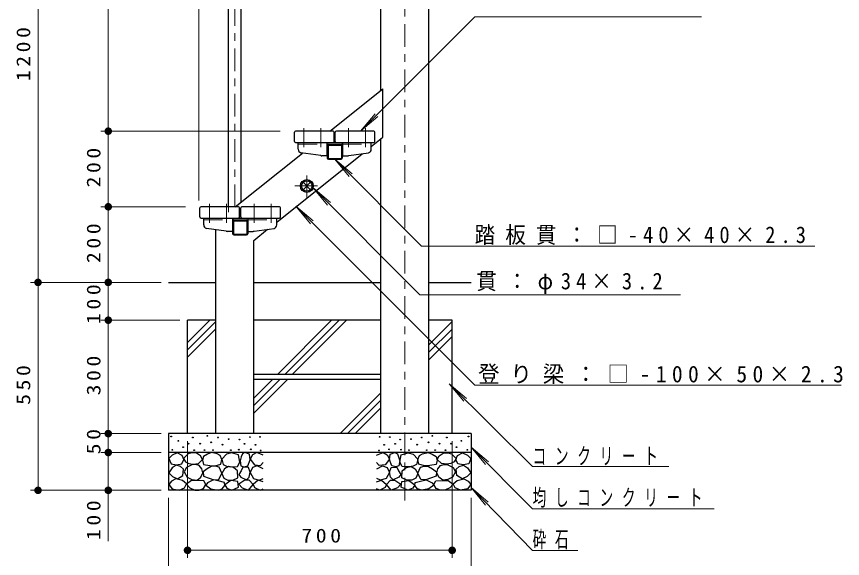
# Model space of a CAD drawing. Units: millimetres on the paper, scale 1:20. Extents: x -365 to 0, y -5 to 257.
# Drawn here: x -198.2 to -88.9, y 55.8 to 127.5 of the extents above; entities that cross this region are included whole.
import ezdxf

# ---------------------------------------------------------------- set-up
doc = ezdxf.new("R2010")
doc.units = ezdxf.units.MM
doc.linetypes.add('USER1', pattern=[4.5, 2.5, -2])
doc.linetypes.add('USER2', pattern=[6, 3, -1, 1, -1])
doc.layers.add('LY_1', color=7, linetype='Continuous', lineweight=25)
doc.styles.add('ＭＳ ゴシック', font='')
doc.styles.get('ＭＳ ゴシック').set_extended_font_data('MS Gothic')

# ---------------------------------------------------------------- blocks, each defined once
blk = doc.blocks.new('filled_dot')
at = {"color": 0, "linetype": 'Continuous', "lineweight": -2, "const_width": 1.25}
blk.add_lwpolyline([(-0.625, 0, 1), (0.625, 0, 1)], format="xyb", close=True, dxfattribs=at)

msp = doc.modelspace()

# ---------------------------------------------------------------- linework, layer by layer
at = {"layer": 'LY_1', "lineweight": 13}
for p, q in [((-174.036, 103.179), (-174.036, 170.996)), ((-195.308, 92.329), (-195.308, 152.329)), ((-186.019, 112.329), (-186.019, 147.329)), ((-137.55, 127.439), (-152.66, 112.329)), ((-137.55, 127.439), (-107.55, 127.439)), ((-152.66, 112.329), (-150.731, 114.627)), ((-152.66, 112.329), (-150.362, 114.257)), ((-163.285, 112.329), (-187.019, 112.329)), ((-186.019, 102.329), (-186.019, 112.329)), ((-156.066, 108.629), (-154.139, 106.33)), ((-156.066, 108.629), (-153.769, 106.7)), ((-144.579, 97.133), (-156.066, 108.629)), ((-160.24, 105.567), (-159.265, 104.591)), ((-160.24, 104.591), (-159.265, 105.567)), ((-158.935, 104.829), (-157.009, 102.529)), ((-158.935, 104.829), (-156.639, 102.898)), ((-144.797, 90.662), (-158.935, 104.829)), ((-175.785, 102.329), (-187.019, 102.329)), ((-186.019, 92.329), (-186.019, 102.329)), ((-161.202, 102.394), (-159.274, 100.095)), ((-161.202, 102.394), (-158.905, 100.464)), ((-137.55, 78.72), (-161.202, 102.394)), ((-144.579, 97.133), (-92.55, 97.133)), ((-179.035, 92.329), (-196.308, 92.329)), ((-179.035, 92.329), (-196.308, 92.329)), ((-195.308, 64.829), (-195.308, 92.329)), ((-179.035, 92.329), (-187.019, 92.329)), ((-186.019, 87.329), (-186.019, 92.329)), ((-144.797, 90.662), (-110.329, 90.662)), ((-176.535, 87.329), (-187.019, 87.329)), ((-186.019, 72.329), (-186.019, 87.329)), ((-175.535, 84.398), (-172.604, 87.329)), ((-175.535, 83.408), (-171.785, 87.158)), ((-163.656, 80.154), (-156.481, 87.329)), ((-162.667, 80.154), (-155.492, 87.329)), ((-161.677, 80.154), (-154.502, 87.329)), ((-143.61, 84.079), (-140.535, 87.154)), ((-175.535, 82.418), (-171.785, 86.168)), ((-143.61, 83.089), (-140.535, 86.164)), ((-143.61, 82.099), (-140.535, 85.174)), ((-166.785, 75.046), (-162.327, 79.504)), ((-166.785, 76.036), (-163.317, 79.504)), ((-166.785, 77.026), (-164.306, 79.504)), ((-140.928, 78.896), (-138.986, 76.609)), ((-140.928, 78.896), (-138.619, 76.981)), ((-129.893, 67.99), (-140.928, 78.896)), ((-137.55, 78.72), (-89.107, 78.72)), ((-155.359, 72.329), (-149.96, 77.729)), ((-154.369, 72.329), (-149.96, 76.739)), ((-153.38, 72.329), (-149.96, 75.749)), ((-179.035, 72.329), (-187.019, 72.329)), ((-186.019, 69.829), (-186.019, 72.329)), ((-175.535, 71.329), (-175.535, 55.898)), ((-140.535, 71.329), (-140.535, 55.898)), ((-138.035, 70.523), (-136.105, 68.227)), ((-138.035, 70.523), (-135.735, 68.597)), ((-129.893, 62.392), (-138.035, 70.523)), ((-179.035, 69.829), (-187.019, 69.829)), ((-186.019, 58.117), (-186.019, 69.829)), ((-129.893, 67.99), (-111.893, 67.99)), ((-179.035, 64.829), (-196.308, 64.829)), ((-138.035, 65.199), (-136.133, 62.879)), ((-138.035, 65.199), (-135.759, 63.245)), ((-129.893, 56.871), (-138.035, 65.199)), ((-178.035, 63.829), (-178.035, 47.584)), ((-138.035, 63.829), (-138.035, 47.584)), ((-129.893, 62.392), (-105.893, 62.392)), ((-140.535, 56.898), (-175.535, 56.898)), ((-129.893, 56.871), (-123.893, 56.871))]:
    msp.add_line(p, q, dxfattribs=at)
at = {"layer": 'LY_1', "linetype": 'USER2', "lineweight": 13}
for p, q in [((-146.785, 63.494), (-146.785, 158.413)), ((-169.285, 102.281), (-169.285, 128.985)), ((-160.141, 112.737), (-160.141, 110.227)), ((-157.891, 112.737), (-157.891, 110.227)), ((-154.241, 112.737), (-154.241, 110.227)), ((-151.991, 112.737), (-151.991, 110.227)), ((-159.753, 103.484), (-159.753, 106.674)), ((-161.348, 105.079), (-158.157, 105.079)), ((-172.641, 102.737), (-172.641, 100.227)), ((-170.391, 102.737), (-170.391, 100.227)), ((-166.741, 102.737), (-166.741, 100.227)), ((-164.491, 102.737), (-164.491, 100.227))]:
    msp.add_line(p, q, dxfattribs=at)
at = {"layer": 'LY_1'}
for p, q in [((-143.61, 72.329), (-143.61, 151.229)), ((-149.96, 117.761), (-149.96, 146.24)), ((-170.135, 102.329), (-170.135, 128.985)), ((-168.435, 102.961), (-168.435, 128.985)), ((-156.724, 112.329), (-149.703, 117.946)), ((-149.703, 111.543), (-149.703, 117.946)), ((-161.391, 110.979), (-161.391, 112.179)), ((-156.291, 112.329), (-161.241, 112.329)), ((-156.141, 110.979), (-156.141, 112.179)), ((-155.991, 110.979), (-155.991, 112.179)), ((-150.891, 112.329), (-155.841, 112.329)), ((-151.241, 110.312), (-149.703, 111.543)), ((-150.741, 110.979), (-150.741, 112.179)), ((-161.241, 110.829), (-150.891, 110.829)), ((-160.891, 109.941), (-160.891, 110.829)), ((-157.091, 110.829), (-157.091, 109.079)), ((-157.091, 110.604), (-155.041, 110.604)), ((-157.066, 110.444), (-157.066, 108.764)), ((-156.951, 110.439), (-156.951, 108.769)), ((-156.901, 110.489), (-155.231, 110.489)), ((-155.181, 110.439), (-155.181, 108.769)), ((-155.066, 110.444), (-155.066, 108.764)), ((-155.041, 110.829), (-155.041, 109.079)), ((-151.241, 109.941), (-151.241, 110.829)), ((-149.96, 72.329), (-149.96, 111.337)), ((-169.224, 102.329), (-160.339, 109.437)), ((-163.741, 100.312), (-152.447, 109.347)), ((-157.917, 109.104), (-160.547, 109.466)), ((-154.215, 109.104), (-151.585, 109.466)), ((-157.091, 109.079), (-157.761, 109.079)), ((-156.906, 108.604), (-155.226, 108.604)), ((-156.901, 108.719), (-155.231, 108.719)), ((-155.041, 109.079), (-154.371, 109.079)), ((-173.891, 100.979), (-173.891, 102.179)), ((-168.791, 102.329), (-173.741, 102.329)), ((-168.641, 100.979), (-168.641, 102.179)), ((-168.491, 100.979), (-168.491, 102.179)), ((-163.391, 102.329), (-168.341, 102.329)), ((-163.241, 100.979), (-163.241, 102.179)), ((-173.741, 100.829), (-163.391, 100.829)), ((-173.391, 99.941), (-173.391, 100.829)), ((-169.591, 100.829), (-169.591, 99.079)), ((-169.591, 100.604), (-167.541, 100.604)), ((-167.541, 100.829), (-167.541, 99.079)), ((-163.741, 99.941), (-163.741, 100.829)), ((-170.417, 99.104), (-173.047, 99.466)), ((-169.566, 100.444), (-169.566, 98.764)), ((-169.451, 100.439), (-169.451, 98.769)), ((-169.401, 100.489), (-167.731, 100.489)), ((-167.681, 100.439), (-167.681, 98.769)), ((-167.566, 100.444), (-167.566, 98.764)), ((-166.715, 99.104), (-164.085, 99.466)), ((-171.785, 72.329), (-171.785, 99.292)), ((-169.591, 99.079), (-170.261, 99.079)), ((-169.406, 98.604), (-167.726, 98.604)), ((-169.401, 98.719), (-167.731, 98.719)), ((-167.541, 99.079), (-166.871, 99.079)), ((-166.785, 97.877), (-164.947, 99.347)), ((-166.785, 72.329), (-166.785, 97.877)), ((-178.035, 92.329), (-171.785, 92.329)), ((-166.785, 92.329), (-149.96, 92.329)), ((-143.61, 92.329), (-138.035, 92.329)), ((-171.785, 87.329), (-175.535, 87.329)), ((-175.535, 72.329), (-175.535, 87.329)), ((-149.96, 87.329), (-166.785, 87.329)), ((-140.535, 87.329), (-143.61, 87.329)), ((-140.535, 72.329), (-140.535, 87.329)), ((-149.96, 80.154), (-166.785, 80.154)), ((-149.96, 79.504), (-166.785, 79.504)), ((-138.035, 72.329), (-178.035, 72.329)), ((-178.035, 72.329), (-178.035, 64.829)), ((-138.035, 72.329), (-138.035, 64.829)), ((-138.035, 69.829), (-178.035, 69.829)), ((-138.035, 64.829), (-178.035, 64.829))]:
    msp.add_line(p, q, dxfattribs=at)
at = {"layer": 'LY_1', "linetype": 'USER1', "lineweight": 13}
for p, q in [((-160.891, 110.604), (-157.091, 110.604)), ((-155.041, 110.604), (-151.241, 110.604)), ((-170.135, 102.329), (-170.135, 101.601)), ((-173.391, 100.604), (-169.591, 100.604)), ((-167.541, 100.604), (-163.741, 100.604))]:
    msp.add_line(p, q, dxfattribs=at)
at = {"layer": 'LY_1'}
for points in [[(-176.912, 69.799), (-177.546, 69.498), (-178.021, 69.023), (-177.72, 68.326), (-176.992, 68.183), (-176.295, 68.342), (-176.041, 68.928), (-176.231, 69.435)], [(-174.941, 69.804), (-175.468, 69.668), (-176.049, 69.033), (-175.82, 68.614), (-175.362, 68.377), (-174.847, 68.303), (-174.103, 68.371), (-173.536, 68.912), (-173.819, 69.412), (-174.353, 69.722)], [(-172.35, 69.814), (-172.887, 69.59), (-173.433, 69.322), (-173.549, 68.82), (-173.415, 68.257), (-172.592, 68.095), (-171.867, 68.051), (-171.142, 68.31), (-170.99, 68.919), (-171.222, 69.429), (-171.625, 69.653)], [(-169.73, 69.787), (-170.361, 69.627), (-170.991, 68.959), (-170.806, 68.242), (-170.366, 68.026), (-169.805, 67.958), (-168.939, 67.983), (-168.605, 68.551), (-168.791, 69.515)], [(-168.458, 69.238), (-168.593, 68.715), (-168.467, 68.083), (-168.097, 67.957), (-167.546, 68.047), (-167.24, 68.859), (-167.321, 69.617), (-167.935, 69.825), (-168.286, 69.644)], [(-147.612, 69.238), (-147.476, 68.715), (-147.603, 68.083), (-147.973, 67.957), (-148.523, 68.047), (-148.83, 68.859), (-148.749, 69.617), (-148.135, 69.825), (-147.783, 69.644)], [(-146.339, 69.787), (-145.709, 69.627), (-145.078, 68.959), (-145.264, 68.242), (-145.704, 68.026), (-146.265, 67.958), (-147.13, 67.983), (-147.464, 68.551), (-147.279, 69.515)], [(-143.719, 69.814), (-143.182, 69.59), (-142.636, 69.322), (-142.52, 68.82), (-142.654, 68.257), (-143.478, 68.095), (-144.203, 68.051), (-144.928, 68.31), (-145.08, 68.919), (-144.847, 69.429), (-144.444, 69.653)], [(-141.128, 69.804), (-140.601, 69.668), (-140.02, 69.033), (-140.25, 68.614), (-140.707, 68.377), (-141.223, 68.303), (-141.966, 68.371), (-142.534, 68.912), (-142.25, 69.412), (-141.717, 69.722)], [(-139.157, 69.799), (-138.524, 69.498), (-138.048, 69.023), (-138.349, 68.326), (-139.078, 68.183), (-139.775, 68.342), (-140.029, 68.928), (-139.838, 69.435)], [(-177.039, 68.151), (-177.578, 67.803), (-178.021, 67.122), (-177.514, 66.662), (-176.849, 66.345), (-176.152, 66.789), (-176.073, 67.629), (-176.481, 67.991)], [(-175.576, 66.587), (-174.955, 66.242), (-174.279, 66.195), (-173.766, 66.557), (-173.522, 67.155), (-173.634, 67.692), (-173.982, 68.101), (-174.448, 68.265), (-174.982, 68.209), (-175.672, 67.84), (-175.968, 67.263)], [(-172.4, 67.983), (-172.954, 67.686), (-173.482, 67.267), (-173.428, 66.713), (-172.684, 66.442), (-172.049, 66.226), (-171.4, 66.253), (-170.995, 67.118), (-171.346, 67.875), (-171.85, 68.039)], [(-170.117, 67.975), (-170.66, 67.666), (-170.994, 67.048), (-170.722, 66.43), (-170.197, 66.181), (-169.56, 66.183), (-168.868, 66.48), (-168.93, 67.407), (-169.453, 67.829)], [(-168.205, 67.906), (-168.44, 67.387), (-168.761, 66.929), (-168.502, 66.559), (-167.723, 66.225), (-167.396, 66.586), (-167.266, 67.214), (-167.451, 67.869)], [(-147.864, 67.906), (-147.63, 67.387), (-147.308, 66.929), (-147.568, 66.559), (-148.347, 66.225), (-148.674, 66.586), (-148.804, 67.214), (-148.619, 67.869)], [(-145.953, 67.975), (-145.409, 67.666), (-145.075, 67.048), (-145.347, 66.43), (-145.872, 66.181), (-146.509, 66.183), (-147.202, 66.48), (-147.14, 67.407), (-146.617, 67.829)], [(-143.669, 67.983), (-143.115, 67.686), (-142.588, 67.267), (-142.642, 66.713), (-143.385, 66.442), (-144.021, 66.226), (-144.669, 66.253), (-145.075, 67.118), (-144.723, 67.875), (-144.22, 68.039)], [(-140.493, 66.587), (-141.115, 66.242), (-141.791, 66.195), (-142.304, 66.557), (-142.547, 67.155), (-142.436, 67.692), (-142.088, 68.101), (-141.622, 68.265), (-141.088, 68.209), (-140.398, 67.84), (-140.101, 67.263)], [(-139.03, 68.151), (-138.492, 67.803), (-138.048, 67.122), (-138.555, 66.662), (-139.221, 66.345), (-139.918, 66.789), (-139.997, 67.629), (-139.589, 67.991)], [(-177.08, 66.355), (-177.649, 66.035), (-177.987, 65.613), (-177.583, 65.047), (-176.641, 64.844), (-175.925, 65.163), (-175.652, 65.668), (-176.191, 66.123)], [(-174.225, 66.148), (-175.009, 66.107), (-175.671, 65.634), (-175.238, 65.175), (-174.549, 64.864), (-173.984, 64.855), (-173.441, 65.08), (-173.103, 65.607), (-173.36, 66.094)], [(-172.11, 66.239), (-172.88, 65.82), (-173.123, 65.523), (-172.434, 65.036), (-171.488, 64.847), (-170.958, 65.031), (-170.609, 65.455), (-170.636, 65.874), (-171.501, 66.104)], [(-169.787, 66.131), (-170.591, 65.575), (-170.333, 65.131), (-169.689, 64.858), (-168.811, 65.266), (-168.897, 66.008)], [(-167.97, 66.195), (-168.737, 65.627), (-168.292, 65.157), (-167.476, 64.848), (-166.845, 65.602), (-167.389, 66.171)], [(-148.099, 66.195), (-147.333, 65.627), (-147.778, 65.157), (-148.594, 64.848), (-149.224, 65.602), (-148.68, 66.171)], [(-146.282, 66.131), (-145.479, 65.575), (-145.737, 65.131), (-146.381, 64.858), (-147.259, 65.266), (-147.172, 66.008)], [(-143.96, 66.239), (-143.19, 65.82), (-142.946, 65.523), (-143.636, 65.036), (-144.582, 64.847), (-145.111, 65.031), (-145.46, 65.455), (-145.433, 65.874), (-144.568, 66.104)], [(-141.845, 66.148), (-141.061, 66.107), (-140.399, 65.634), (-140.831, 65.175), (-141.52, 64.864), (-142.085, 64.855), (-142.629, 65.08), (-142.966, 65.607), (-142.71, 66.094)], [(-138.99, 66.355), (-138.421, 66.035), (-138.083, 65.613), (-138.486, 65.047), (-139.429, 64.844), (-140.145, 65.163), (-140.418, 65.668), (-139.879, 66.123)]]:
    msp.add_lwpolyline(points, close=True, dxfattribs=at)
for points in [[(-165.535, 69.494), (-166.39, 69.811), (-166.929, 69.541), (-167.246, 68.939), (-166.66, 68.179), (-165.883, 68.116), (-165.535, 68.512)], [(-150.535, 69.494), (-149.679, 69.811), (-149.141, 69.541), (-148.824, 68.939), (-149.41, 68.179), (-150.186, 68.116), (-150.535, 68.512)], [(-165.551, 67.688), (-166.311, 68.084), (-166.945, 67.83), (-167.246, 67.181), (-166.802, 66.405), (-166.042, 66.167), (-165.551, 66.373)], [(-150.519, 67.688), (-149.759, 68.084), (-149.125, 67.83), (-148.824, 67.181), (-149.267, 66.405), (-150.028, 66.167), (-150.519, 66.373)], [(-165.535, 65.961), (-166.2, 66.167), (-166.85, 65.612), (-166.675, 65.216), (-165.947, 64.852), (-165.535, 65.01)], [(-150.535, 65.961), (-149.869, 66.167), (-149.22, 65.612), (-149.394, 65.216), (-150.123, 64.852), (-150.535, 65.01)]]:
    msp.add_lwpolyline(points, dxfattribs=at)
for centre, radius in [((-159.753, 105.079), 0.85), ((-159.753, 105.079), 0.69), ((-177.704, 71.938), 0.05), ((-176.754, 71.367), 0.05), ((-175.407, 71.003), 0.05), ((-174.837, 71.827), 0.05), ((-173.86, 71.006), 0.05), ((-172.914, 72.034), 0.05), ((-172.414, 71.182), 0.05), ((-171.508, 71.804), 0.05), ((-170.089, 71.588), 0.05), ((-168.654, 71.537), 0.05), ((-167.998, 70.965), 0.05), ((-167.279, 71.875), 0.05), ((-165.945, 71.897), 0.05), ((-150.124, 71.897), 0.05), ((-148.791, 71.875), 0.05), ((-148.071, 70.965), 0.05), ((-147.415, 71.537), 0.05), ((-145.98, 71.588), 0.05), ((-144.561, 71.804), 0.05), ((-143.656, 71.182), 0.05), ((-143.156, 72.034), 0.05), ((-142.21, 71.006), 0.05), ((-141.233, 71.827), 0.05), ((-140.662, 71.003), 0.05), ((-139.316, 71.367), 0.05), ((-138.365, 71.938), 0.05), ((-177.546, 70.195), 0.05), ((-176.104, 70.528), 0.05), ((-174.663, 70.148), 0.05), ((-173.279, 70.155), 0.05), ((-172.171, 70.128), 0.05), ((-170.9, 70.871), 0.05), ((-169.819, 70.128), 0.05), ((-168.76, 70.203), 0.05), ((-167.173, 70.246), 0.05), ((-166.538, 70.859), 0.05), ((-165.86, 70.097), 0.05), ((-150.209, 70.097), 0.05), ((-149.532, 70.859), 0.05), ((-148.897, 70.246), 0.05), ((-147.309, 70.203), 0.05), ((-146.251, 70.128), 0.05), ((-145.169, 70.871), 0.05), ((-143.899, 70.128), 0.05), ((-142.791, 70.155), 0.05), ((-141.407, 70.148), 0.05), ((-139.965, 70.528), 0.05), ((-138.524, 70.195), 0.05)]:
    msp.add_circle(centre, radius, dxfattribs=at)
for centre, radius, start, end in [((-161.241, 112.179), 0.15, 90, 180), ((-156.291, 112.179), 0.15, 0, 90), ((-155.841, 112.179), 0.15, 90, 180), ((-150.891, 112.179), 0.15, 0, 90), ((-161.241, 110.979), 0.15, 180, 270), ((-156.906, 110.444), 0.16, 90, 180), ((-156.901, 110.439), 0.05, 90, 180), ((-156.291, 110.979), 0.15, 270, 0), ((-155.841, 110.979), 0.15, 180, 270), ((-155.231, 110.439), 0.05, 0, 90), ((-155.226, 110.444), 0.16, 0, 90), ((-150.891, 110.979), 0.15, 270, 0), ((-160.391, 109.941), 0.5, 180, 251.84729), ((-151.741, 109.941), 0.5, 288.15271, 0), ((-157.761, 109.579), 0.5, 251.84729, 270), ((-156.906, 108.764), 0.16, 180, 270), ((-156.901, 108.769), 0.05, 180, 270), ((-155.231, 108.769), 0.05, 270, 0), ((-155.226, 108.764), 0.16, 270, 0), ((-154.371, 109.579), 0.5, 270, 288.15271), ((-173.741, 102.179), 0.15, 90, 180), ((-168.791, 102.179), 0.15, 0, 90), ((-168.341, 102.179), 0.15, 90, 180), ((-163.391, 102.179), 0.15, 0, 90), ((-173.741, 100.979), 0.15, 180, 270), ((-169.406, 100.444), 0.16, 90, 180), ((-168.791, 100.979), 0.15, 270, 0), ((-168.341, 100.979), 0.15, 180, 270), ((-167.726, 100.444), 0.16, 0, 90), ((-163.391, 100.979), 0.15, 270, 0), ((-172.891, 99.941), 0.5, 180, 251.84729), ((-169.401, 100.439), 0.05, 90, 180), ((-167.731, 100.439), 0.05, 0, 90), ((-164.241, 99.941), 0.5, 288.15271, 0), ((-170.261, 99.579), 0.5, 251.84729, 270), ((-169.406, 98.764), 0.16, 180, 270), ((-169.401, 98.769), 0.05, 180, 270), ((-167.731, 98.769), 0.05, 270, 0), ((-167.726, 98.764), 0.16, 270, 0), ((-166.871, 99.579), 0.5, 270, 288.15271)]:
    msp.add_arc(centre, radius, start, end, dxfattribs=at)

# ---------------------------------------------------------------- block references
at = {"layer": 'LY_1', "lineweight": 13, "xscale": 0.4, "yscale": 0.4}
for p, rotation in [((-186.019, 112.329), 90), ((-186.019, 112.329), 270), ((-186.019, 102.329), 90), ((-186.019, 102.329), 270), ((-195.308, 92.329), 90), ((-195.308, 92.329), 270), ((-186.019, 92.329), 90), ((-186.019, 92.329), 270), ((-186.019, 87.329), 90), ((-186.019, 87.329), 270), ((-186.019, 72.329), 90), ((-186.019, 72.329), 270), ((-186.019, 69.829), 90), ((-186.019, 69.829), 270), ((-195.308, 64.829), 90), ((-186.019, 64.829), 90), ((-140.535, 56.898), 180)]:
    msp.add_blockref('filled_dot', p, dxfattribs=dict(at, rotation=rotation))
msp.add_blockref('filled_dot', (-175.535, 56.898), dxfattribs=at)

# ---------------------------------------------------------------- texts
at = {"layer": 'LY_1', "char_height": 1.833, "attachment_point": 8, "rotation": 90, "style": 'ＭＳ ゴシック'}
for s, insert in [('\\T1.33;\\W1.15;1200', (-196.308, 122.75)), ('\\T1.33;\\W1.15;200', (-187.019, 107.746)), ('\\T1.33;\\W1.15;200', (-187.019, 97.746)), ('\\T1.33;\\W1.15;100', (-187.019, 89.688)), ('\\T1.33;\\W1.15;300', (-187.019, 80.246)), ('\\T1.33;\\W1.15;550', (-196.308, 78.994)), ('\\T1.34;\\W1.15;50', (-187.019, 71.507)), ('\\T1.33;\\W1.15;100', (-187.019, 61.117))]:
    msp.add_mtext(s, dxfattribs=dict(at, insert=insert))
at = {"layer": 'LY_1', "style": 'ＭＳ ゴシック'}
for s, insert, char_height, attachment_point in [('\\T1.5;\\W0.9;踏板貫：□-40×40×2.3', (-137.55, 97.283), 2.199, 7), ('\\T1.5;\\W0.9;貫：φ34×3.2', (-137.329, 90.812), 2.199, 7), ('\\T1.5;\\W0.95;登り梁：□-100×50×2.3', (-137.107, 78.87), 2.199, 7), ('\\T1.64;\\W0.6;コンクリート', (-129.893, 68.14), 2.199, 7), ('\\T1.64;\\W0.6;均しコンクリート', (-129.893, 62.542), 2.199, 7), ('\\T1.33;\\W1.15;700', (-157.618, 57.898), 1.833, 8), ('\\T1.64;\\W0.6;砕石', (-129.893, 57.021), 2.199, 7)]:
    msp.add_mtext(s, dxfattribs=dict(at, insert=insert, char_height=char_height, attachment_point=attachment_point))

doc.saveas('drawing.dxf')
